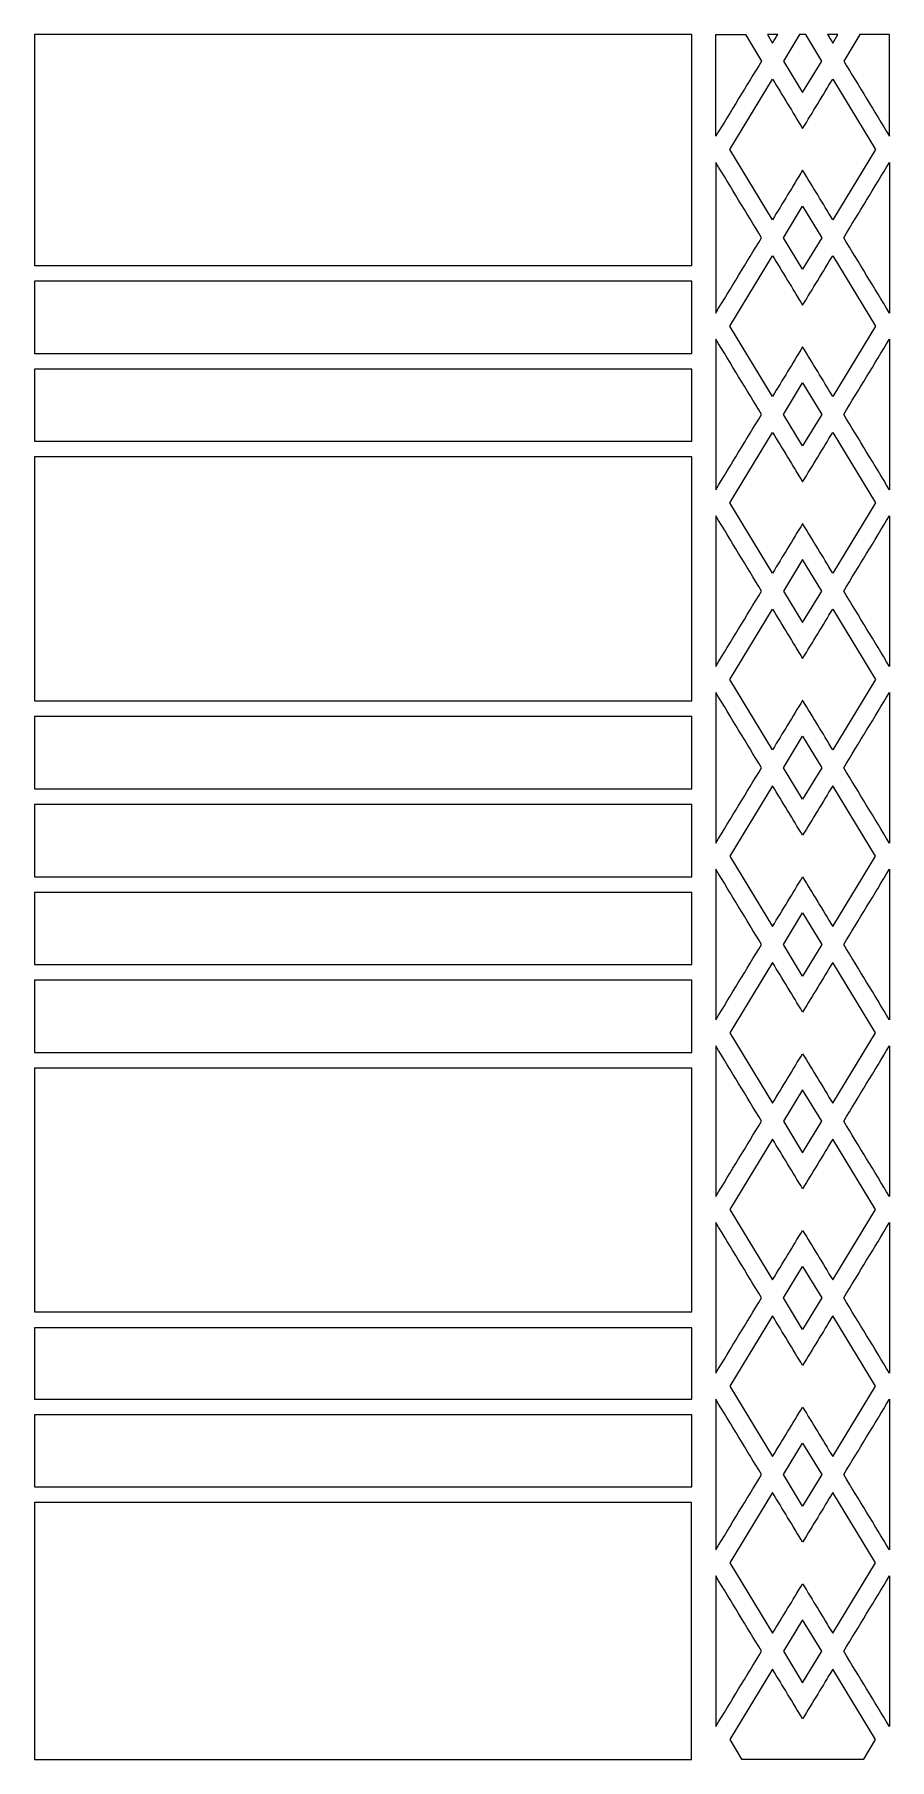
# Model space of a CAD drawing. Header units: centimetres. Extents: x -107 to 107, y -99 to 99.
# Drawn here: x 9.1 to 107.4, y -99 to 99 of the extents above; entities that cross this region are included whole.
import ezdxf

# ---------------------------------------------------------------- set-up
doc = ezdxf.new("R2010")
doc.units = ezdxf.units.CM
doc.header["$MEASUREMENT"] = 0
doc.layers.add('layer 1', color=7, linetype='Continuous')

msp = doc.modelspace()

# ---------------------------------------------------------------- linework, layer by layer
at = {"layer": 'layer 1', "color": 177, "lineweight": 9}
for points in [[(9.14772, 72.49494), (84.63662, 72.49494), (84.63662, 99.00992), (9.14772, 99.00992), (9.14772, 72.49494)], [(9.14772, 62.39415), (84.64234, 62.39415), (84.64234, 70.68053), (9.14772, 70.68053), (9.14772, 62.39415)], [(9.14772, 52.31046), (84.64234, 52.31046), (84.64234, 60.58798), (9.14772, 60.58798), (9.14772, 52.31046)], [(9.14772, 22.50454), (84.63414, 22.50454), (84.63414, 50.51286), (9.14772, 50.51286), (9.14772, 22.50454)], [(9.14772, 12.4123), (84.63414, 12.4123), (84.63414, 20.70694), (9.14772, 20.70694), (9.14772, 12.4123)], [(9.14772, 2.32434), (84.63414, 2.32434), (84.63414, 10.6147), (9.14772, 10.6147), (9.14772, 2.32434)], [(9.14772, -7.75506), (84.62976, -7.75506), (84.62976, 0.53102), (9.14772, 0.53102), (9.14772, -7.75506)], [(9.14772, -17.8473), (84.63414, -17.8473), (84.63414, -9.55266), (9.14772, -9.55266), (9.14772, -17.8473)], [(9.14772, -47.61898), (84.63414, -47.61898), (84.63414, -19.64062), (9.14772, -19.64062), (9.14772, -47.61898)], [(9.14772, -57.6513), (84.63414, -57.6513), (84.63414, -49.439), (9.14772, -49.439), (9.14772, -57.6513)], [(9.14772, -67.72642), (84.63414, -67.72642), (84.63414, -59.4489), (9.14772, -59.4489), (9.14772, -67.72642)], [(9.14772, -99.00992), (84.61774, -99.00992), (84.61774, -69.52402), (9.14772, -69.52402), (9.14772, -99.00992)]]:
    msp.add_lwpolyline(points, close=True, dxfattribs=at)
for points, knots in [([(90.8059, 99.0078), (90.8059, 99.0078), (87.39556, 99.0078), (87.39556, 99.0078), (87.39556, 99.0078), (87.39556, 99.0078), (87.39556, 87.32188), (87.39556, 87.32188), (87.39556, 87.32188), (89.14947, 90.2033), (90.90339, 93.08478), (92.65729, 95.96621), (92.65729, 95.96621), (92.04016, 96.98008), (91.42303, 97.99395), (90.8059, 99.0078)], [0, 0, 0, 0, 0.2, 0.2, 0.2, 0.2, 0.4, 0.4, 0.4, 0.4, 0.6, 0.6, 0.6, 0.6, 1, 1, 1, 1]), ([(94.50868, 99.00779), (94.31074, 98.68261), (94.11279, 98.35743), (93.91486, 98.03226), (93.91486, 98.03226), (93.91486, 98.03226), (93.32105, 99.00779), (93.32105, 99.00779), (93.32105, 99.00779), (93.32105, 99.00779), (94.50868, 99.00779), (94.50868, 99.00779)], [0, 0, 0, 0, 0.25, 0.25, 0.25, 0.25, 0.5, 0.5, 0.5, 0.5, 1, 1, 1, 1]), ([(97.72525, 99.00779), (97.72525, 99.00779), (99.57664, 95.96621), (99.57664, 95.96621), (99.57664, 95.96621), (99.57664, 95.96621), (97.37455, 92.34848), (97.37455, 92.34848), (97.37455, 92.34848), (97.37455, 92.34848), (95.17245, 95.96619), (95.17245, 95.96619), (95.17245, 95.96619), (95.17245, 95.96619), (97.02388, 99.00779), (97.02388, 99.00779), (97.02388, 99.00779), (97.02388, 99.00779), (97.72525, 99.00779), (97.72525, 99.00779)], [0, 0, 0, 0, 0.166666667, 0.166666667, 0.166666667, 0.166666667, 0.333333333, 0.333333333, 0.333333333, 0.333333333, 0.5, 0.5, 0.5, 0.5, 0.666666667, 0.666666667, 0.666666667, 0.666666667, 1, 1, 1, 1]), ([(101.42804, 99.00779), (101.42804, 99.00779), (100.83446, 98.03265), (100.83446, 98.03265), (100.83446, 98.03265), (100.6366, 98.35771), (100.43873, 98.68275), (100.24086, 99.00779), (100.24086, 99.00779), (100.24086, 99.00779), (101.42804, 99.00779), (101.42804, 99.00779)], [0, 0, 0, 0, 0.25, 0.25, 0.25, 0.25, 0.5, 0.5, 0.5, 0.5, 1, 1, 1, 1]), ([(107.35356, 99.00779), (107.35356, 99.00779), (107.35347, 87.32211), (107.35347, 87.32211), (107.35347, 87.32211), (105.59966, 90.20341), (103.84582, 93.08474), (102.09198, 95.96605), (102.09198, 95.96605), (102.70913, 96.97994), (103.32631, 97.99387), (103.94347, 99.00779), (103.94347, 99.00779), (103.94347, 99.00779), (107.35356, 99.00779), (107.35356, 99.00779)], [0, 0, 0, 0, 0.2, 0.2, 0.2, 0.2, 0.4, 0.4, 0.4, 0.4, 0.6, 0.6, 0.6, 0.6, 1, 1, 1, 1]), ([(100.83433, 77.748), (100.83433, 77.748), (105.75018, 85.82395), (105.75018, 85.82395), (105.75018, 85.82395), (105.75018, 85.82395), (100.83425, 93.90011), (100.83425, 93.90011), (100.83425, 93.90011), (99.68101, 92.00552), (98.52778, 90.11093), (97.37454, 88.21636), (97.37454, 88.21636), (96.22134, 90.11095), (95.06813, 92.00558), (93.91489, 93.90021), (93.91489, 93.90021), (93.91489, 93.90021), (88.99895, 85.82395), (88.99895, 85.82395), (88.99895, 85.82395), (88.99895, 85.82395), (93.91478, 77.74794), (93.91478, 77.74794), (93.91478, 77.74794), (95.06803, 79.64259), (96.2213, 81.53722), (97.37454, 83.43185), (97.37454, 83.43185), (98.5278, 81.53725), (99.68108, 79.64261), (100.83433, 77.748)], [0, 0, 0, 0, 0.111111111, 0.111111111, 0.111111111, 0.111111111, 0.222222222, 0.222222222, 0.222222222, 0.222222222, 0.333333333, 0.333333333, 0.333333333, 0.333333333, 0.444444444, 0.444444444, 0.444444444, 0.444444444, 0.555555556, 0.555555556, 0.555555556, 0.555555556, 0.666666667, 0.666666667, 0.666666667, 0.666666667, 0.777777778, 0.777777778, 0.777777778, 0.777777778, 1, 1, 1, 1]), ([(87.39557, 67.03778), (87.39557, 67.03778), (87.39557, 84.32622), (87.39557, 84.32622), (87.39557, 84.32622), (89.14949, 81.44486), (90.90339, 78.56344), (92.65726, 75.68203), (92.65726, 75.68203), (90.90338, 72.80062), (89.1495, 69.91915), (87.39557, 67.03778)], [0, 0, 0, 0, 0.25, 0.25, 0.25, 0.25, 0.5, 0.5, 0.5, 0.5, 1, 1, 1, 1]), ([(107.35359, 67.03779), (107.35359, 67.03779), (107.35102, 84.322), (107.35102, 84.322), (107.35102, 84.322), (105.59797, 81.44202), (103.84493, 78.56203), (102.09188, 75.68201), (102.09188, 75.68201), (103.84578, 72.80062), (105.59968, 69.91918), (107.35359, 67.03779)], [0, 0, 0, 0, 0.25, 0.25, 0.25, 0.25, 0.5, 0.5, 0.5, 0.5, 1, 1, 1, 1]), ([(95.17228, 75.68202), (95.17228, 75.68202), (97.37455, 72.06403), (97.37455, 72.06403), (97.37455, 72.06403), (97.37455, 72.06403), (99.5768, 75.68202), (99.5768, 75.68202), (99.5768, 75.68202), (99.5768, 75.68202), (97.37455, 79.29999), (97.37455, 79.29999), (97.37455, 79.29999), (97.37455, 79.29999), (95.17228, 75.68202), (95.17228, 75.68202)], [0, 0, 0, 0, 0.2, 0.2, 0.2, 0.2, 0.4, 0.4, 0.4, 0.4, 0.6, 0.6, 0.6, 0.6, 1, 1, 1, 1]), ([(100.83459, 57.46449), (100.83459, 57.46449), (105.75018, 65.54007), (105.75018, 65.54007), (105.75018, 65.54007), (105.75018, 65.54007), (100.83426, 73.6162), (100.83426, 73.6162), (100.83426, 73.6162), (99.68097, 71.72155), (98.5278, 69.82679), (97.37454, 67.93217), (97.37454, 67.93217), (96.2213, 69.8268), (95.06805, 71.72147), (93.91479, 73.61612), (93.91479, 73.61612), (93.91479, 73.61612), (88.99895, 65.54007), (88.99895, 65.54007), (88.99895, 65.54007), (88.99895, 65.54007), (93.91454, 57.46444), (93.91454, 57.46444), (93.91454, 57.46444), (95.06789, 59.35923), (96.22124, 61.25401), (97.37455, 63.14877), (97.37455, 63.14877), (98.52789, 61.25402), (99.68125, 59.35924), (100.83459, 57.46449)], [0, 0, 0, 0, 0.111111111, 0.111111111, 0.111111111, 0.111111111, 0.222222222, 0.222222222, 0.222222222, 0.222222222, 0.333333333, 0.333333333, 0.333333333, 0.333333333, 0.444444444, 0.444444444, 0.444444444, 0.444444444, 0.555555556, 0.555555556, 0.555555556, 0.555555556, 0.666666667, 0.666666667, 0.666666667, 0.666666667, 0.777777778, 0.777777778, 0.777777778, 0.777777778, 1, 1, 1, 1]), ([(87.39556, 46.75461), (87.39556, 46.75461), (87.39557, 64.0421), (87.39557, 64.0421), (87.39557, 64.0421), (89.14938, 61.16085), (90.90311, 58.27969), (92.65695, 55.39838), (92.65695, 55.39838), (90.90316, 52.51714), (89.14935, 49.63585), (87.39556, 46.75461)], [0, 0, 0, 0, 0.25, 0.25, 0.25, 0.25, 0.5, 0.5, 0.5, 0.5, 1, 1, 1, 1]), ([(107.35357, 46.75467), (107.35357, 46.75467), (107.35359, 64.0421), (107.35359, 64.0421), (107.35359, 64.0421), (105.59987, 61.16093), (103.8461, 58.27975), (102.09233, 55.39859), (102.09233, 55.39859), (103.84614, 52.51736), (105.59984, 49.63596), (107.35357, 46.75467)], [0, 0, 0, 0, 0.25, 0.25, 0.25, 0.25, 0.5, 0.5, 0.5, 0.5, 1, 1, 1, 1]), ([(95.17213, 55.39838), (95.17213, 55.39838), (97.37455, 51.78011), (97.37455, 51.78011), (97.37455, 51.78011), (97.37455, 51.78011), (99.57696, 55.39839), (99.57696, 55.39839), (99.57696, 55.39839), (99.57696, 55.39839), (97.37457, 59.01664), (97.37457, 59.01664), (97.37457, 59.01664), (97.37457, 59.01664), (95.17213, 55.39838), (95.17213, 55.39838)], [0, 0, 0, 0, 0.2, 0.2, 0.2, 0.2, 0.4, 0.4, 0.4, 0.4, 0.6, 0.6, 0.6, 0.6, 1, 1, 1, 1]), ([(100.83438, 37.18122), (100.83438, 37.18122), (105.75019, 45.25668), (105.75019, 45.25668), (105.75019, 45.25668), (105.75019, 45.25668), (100.83481, 53.33193), (100.83481, 53.33193), (100.83481, 53.33193), (99.68146, 51.43715), (98.52789, 49.54275), (97.37454, 47.64799), (97.37454, 47.64799), (96.22127, 49.54269), (95.06784, 51.43759), (93.91453, 53.33233), (93.91453, 53.33233), (93.91453, 53.33233), (88.99896, 45.25668), (88.99896, 45.25668), (88.99896, 45.25668), (88.99896, 45.25668), (93.91461, 37.18096), (93.91461, 37.18096), (93.91461, 37.18096), (95.06792, 39.07569), (96.22124, 40.97044), (97.37455, 42.86516), (97.37455, 42.86516), (98.52783, 40.97053), (99.68112, 39.07586), (100.83438, 37.18122)], [0, 0, 0, 0, 0.111111111, 0.111111111, 0.111111111, 0.111111111, 0.222222222, 0.222222222, 0.222222222, 0.222222222, 0.333333333, 0.333333333, 0.333333333, 0.333333333, 0.444444444, 0.444444444, 0.444444444, 0.444444444, 0.555555556, 0.555555556, 0.555555556, 0.555555556, 0.666666667, 0.666666667, 0.666666667, 0.666666667, 0.777777778, 0.777777778, 0.777777778, 0.777777778, 1, 1, 1, 1]), ([(87.39556, 26.47107), (87.39556, 26.47107), (87.39557, 43.75897), (87.39557, 43.75897), (87.39557, 43.75897), (89.14941, 40.87777), (90.90323, 37.99648), (92.657, 35.11525), (92.657, 35.11525), (90.90316, 32.23392), (89.14943, 29.35241), (87.39556, 26.47107)], [0, 0, 0, 0, 0.25, 0.25, 0.25, 0.25, 0.5, 0.5, 0.5, 0.5, 1, 1, 1, 1]), ([(107.35359, 26.47111), (107.35359, 26.47111), (107.35357, 43.75891), (107.35357, 43.75891), (107.35357, 43.75891), (105.59974, 40.87762), (103.84593, 37.99634), (102.09207, 35.11502), (102.09207, 35.11502), (103.8459, 32.23371), (105.59974, 29.35239), (107.35359, 26.47111)], [0, 0, 0, 0, 0.25, 0.25, 0.25, 0.25, 0.5, 0.5, 0.5, 0.5, 1, 1, 1, 1]), ([(99.57699, 35.11503), (99.57699, 35.11503), (97.37457, 31.49677), (97.37457, 31.49677), (97.37457, 31.49677), (97.37457, 31.49677), (95.17211, 35.11503), (95.17211, 35.11503), (95.17211, 35.11503), (95.17211, 35.11503), (97.37457, 38.7333), (97.37457, 38.7333), (97.37457, 38.7333), (97.37457, 38.7333), (99.57699, 35.11503), (99.57699, 35.11503)], [0, 0, 0, 0, 0.2, 0.2, 0.2, 0.2, 0.4, 0.4, 0.4, 0.4, 0.6, 0.6, 0.6, 0.6, 1, 1, 1, 1]), ([(100.83449, 33.04916), (99.68116, 31.15443), (98.52788, 29.25962), (97.37455, 27.36491), (97.37455, 27.36491), (96.22124, 29.25965), (95.06784, 31.15414), (93.91449, 33.04894), (93.91449, 33.04894), (93.91449, 33.04894), (88.99896, 24.97338), (88.99896, 24.97338), (88.99896, 24.97338), (88.99896, 24.97338), (93.91454, 16.89776), (93.91454, 16.89776), (93.91454, 16.89776), (95.06789, 18.79254), (96.22124, 20.68732), (97.37455, 22.58207), (97.37455, 22.58207), (98.5279, 20.68729), (99.68138, 18.79281), (100.83474, 16.89802), (100.83474, 16.89802), (100.83474, 16.89802), (105.75019, 24.97338), (105.75019, 24.97338), (105.75019, 24.97338), (105.75019, 24.97338), (100.83449, 33.04916), (100.83449, 33.04916)], [0, 0, 0, 0, 0.111111111, 0.111111111, 0.111111111, 0.111111111, 0.222222222, 0.222222222, 0.222222222, 0.222222222, 0.333333333, 0.333333333, 0.333333333, 0.333333333, 0.444444444, 0.444444444, 0.444444444, 0.444444444, 0.555555556, 0.555555556, 0.555555556, 0.555555556, 0.666666667, 0.666666667, 0.666666667, 0.666666667, 0.777777778, 0.777777778, 0.777777778, 0.777777778, 1, 1, 1, 1]), ([(87.39557, 6.18793), (87.39557, 6.18793), (87.39557, 23.47544), (87.39557, 23.47544), (87.39557, 23.47544), (89.14938, 20.59419), (90.90312, 17.71301), (92.65695, 14.8317), (92.65695, 14.8317), (90.90317, 11.95045), (89.14937, 9.06916), (87.39557, 6.18793)], [0, 0, 0, 0, 0.25, 0.25, 0.25, 0.25, 0.5, 0.5, 0.5, 0.5, 1, 1, 1, 1]), ([(107.35359, 6.188), (107.35359, 6.188), (107.35357, 23.47538), (107.35357, 23.47538), (107.35357, 23.47538), (105.59984, 20.59417), (103.84601, 17.71286), (102.09224, 14.83169), (102.09224, 14.83169), (103.84605, 11.95049), (105.59984, 9.06922), (107.35359, 6.188)], [0, 0, 0, 0, 0.25, 0.25, 0.25, 0.25, 0.5, 0.5, 0.5, 0.5, 1, 1, 1, 1]), ([(95.17213, 14.83169), (95.17213, 14.83169), (97.37457, 11.21342), (97.37457, 11.21342), (97.37457, 11.21342), (97.37457, 11.21342), (99.57697, 14.83172), (99.57697, 14.83172), (99.57697, 14.83172), (99.57697, 14.83172), (97.37457, 18.44995), (97.37457, 18.44995), (97.37457, 18.44995), (97.37457, 18.44995), (95.17213, 14.83169), (95.17213, 14.83169)], [0, 0, 0, 0, 0.2, 0.2, 0.2, 0.2, 0.4, 0.4, 0.4, 0.4, 0.6, 0.6, 0.6, 0.6, 1, 1, 1, 1]), ([(93.91488, -3.38615), (93.91488, -3.38615), (88.99896, 4.68999), (88.99896, 4.68999), (88.99896, 4.68999), (88.99896, 4.68999), (93.91454, 12.76564), (93.91454, 12.76564), (93.91454, 12.76564), (95.06786, 10.87087), (96.22126, 8.97603), (97.37455, 7.0813), (97.37455, 7.0813), (98.5279, 8.97607), (99.68145, 10.87051), (100.83481, 12.76528), (100.83481, 12.76528), (100.83481, 12.76528), (105.75019, 4.68999), (105.75019, 4.68999), (105.75019, 4.68999), (105.75019, 4.68999), (100.8341, -3.38586), (100.8341, -3.38586), (100.8341, -3.38586), (99.68092, -1.49138), (98.52773, 0.40315), (97.37455, 2.29763), (97.37455, 2.29763), (96.22134, 0.40305), (95.06809, -1.49155), (93.91488, -3.38615)], [0, 0, 0, 0, 0.111111111, 0.111111111, 0.111111111, 0.111111111, 0.222222222, 0.222222222, 0.222222222, 0.222222222, 0.333333333, 0.333333333, 0.333333333, 0.333333333, 0.444444444, 0.444444444, 0.444444444, 0.444444444, 0.555555556, 0.555555556, 0.555555556, 0.555555556, 0.666666667, 0.666666667, 0.666666667, 0.666666667, 0.777777778, 0.777777778, 0.777777778, 0.777777778, 1, 1, 1, 1]), ([(87.39557, -14.09644), (87.39557, -14.09644), (87.39556, 3.19231), (87.39556, 3.19231), (87.39556, 3.19231), (89.14951, 0.31088), (90.90345, -2.57063), (92.65736, -5.45205), (92.65736, -5.45205), (90.90345, -8.33352), (89.14952, -11.21503), (87.39557, -14.09644)], [0, 0, 0, 0, 0.25, 0.25, 0.25, 0.25, 0.5, 0.5, 0.5, 0.5, 1, 1, 1, 1]), ([(107.35359, -14.09638), (107.35359, -14.09638), (107.35357, 3.19224), (107.35357, 3.19224), (107.35357, 3.19224), (105.59964, 0.31079), (103.84576, -2.57062), (102.09182, -5.45208), (102.09182, -5.45208), (103.84575, -8.33351), (105.59967, -11.21497), (107.35359, -14.09638)], [0, 0, 0, 0, 0.25, 0.25, 0.25, 0.25, 0.5, 0.5, 0.5, 0.5, 1, 1, 1, 1]), ([(95.17238, -5.45207), (95.17238, -5.45207), (97.37457, -9.06993), (97.37457, -9.06993), (97.37457, -9.06993), (97.37457, -9.06993), (99.57674, -5.45208), (99.57674, -5.45208), (99.57674, -5.45208), (99.57674, -5.45208), (97.37457, -1.83423), (97.37457, -1.83423), (97.37457, -1.83423), (97.37457, -1.83423), (95.17238, -5.45207), (95.17238, -5.45207)], [0, 0, 0, 0, 0.2, 0.2, 0.2, 0.2, 0.4, 0.4, 0.4, 0.4, 0.6, 0.6, 0.6, 0.6, 1, 1, 1, 1]), ([(100.83474, -23.66951), (99.68138, -21.77473), (98.52789, -19.88024), (97.37454, -17.98546), (97.37454, -17.98546), (96.22123, -19.8802), (95.06787, -21.77499), (93.91454, -23.66977), (93.91454, -23.66977), (93.91454, -23.66977), (88.99896, -15.59415), (88.99896, -15.59415), (88.99896, -15.59415), (88.99896, -15.59415), (93.91466, -7.51835), (93.91466, -7.51835), (93.91466, -7.51835), (95.06791, -9.41299), (96.22133, -11.30717), (97.37455, -13.20178), (97.37455, -13.20178), (98.52779, -11.30723), (99.68101, -9.41262), (100.83426, -7.51801), (100.83426, -7.51801), (100.83426, -7.51801), (105.75019, -15.59415), (105.75019, -15.59415), (105.75019, -15.59415), (105.75019, -15.59415), (100.83474, -23.66951), (100.83474, -23.66951)], [0, 0, 0, 0, 0.111111111, 0.111111111, 0.111111111, 0.111111111, 0.222222222, 0.222222222, 0.222222222, 0.222222222, 0.333333333, 0.333333333, 0.333333333, 0.333333333, 0.444444444, 0.444444444, 0.444444444, 0.444444444, 0.555555556, 0.555555556, 0.555555556, 0.555555556, 0.666666667, 0.666666667, 0.666666667, 0.666666667, 0.777777778, 0.777777778, 0.777777778, 0.777777778, 1, 1, 1, 1]), ([(87.39557, -34.37957), (87.39557, -34.37957), (87.39557, -17.09207), (87.39557, -17.09207), (87.39557, -17.09207), (89.14938, -19.97334), (90.90314, -22.85452), (92.65695, -25.73582), (92.65695, -25.73582), (90.90316, -28.61707), (89.14935, -31.49835), (87.39557, -34.37957)], [0, 0, 0, 0, 0.25, 0.25, 0.25, 0.25, 0.5, 0.5, 0.5, 0.5, 1, 1, 1, 1]), ([(107.35357, -34.37954), (107.35357, -34.37954), (107.35357, -17.09213), (107.35357, -17.09213), (107.35357, -17.09213), (105.59982, -19.97335), (103.846, -22.85469), (102.09223, -25.73586), (102.09223, -25.73586), (103.84602, -28.61708), (105.59984, -31.49831), (107.35357, -34.37954)], [0, 0, 0, 0, 0.25, 0.25, 0.25, 0.25, 0.5, 0.5, 0.5, 0.5, 1, 1, 1, 1]), ([(99.57696, -25.73583), (99.57696, -25.73583), (97.37457, -29.35411), (97.37457, -29.35411), (97.37457, -29.35411), (97.37457, -29.35411), (95.17214, -25.73582), (95.17214, -25.73582), (95.17214, -25.73582), (95.17214, -25.73582), (97.37455, -22.11758), (97.37455, -22.11758), (97.37455, -22.11758), (97.37455, -22.11758), (99.57696, -25.73583), (99.57696, -25.73583)], [0, 0, 0, 0, 0.2, 0.2, 0.2, 0.2, 0.4, 0.4, 0.4, 0.4, 0.6, 0.6, 0.6, 0.6, 1, 1, 1, 1]), ([(93.91478, -43.95355), (93.91478, -43.95355), (88.99895, -35.87754), (88.99895, -35.87754), (88.99895, -35.87754), (88.99895, -35.87754), (93.91453, -27.80188), (93.91453, -27.80188), (93.91453, -27.80188), (95.06786, -29.69666), (96.22126, -31.5915), (97.37455, -33.48623), (97.37455, -33.48623), (98.5279, -31.59147), (99.68143, -29.69704), (100.83478, -27.80226), (100.83478, -27.80226), (100.83478, -27.80226), (105.75018, -35.87754), (105.75018, -35.87754), (105.75018, -35.87754), (105.75018, -35.87754), (100.83433, -43.95349), (100.83433, -43.95349), (100.83433, -43.95349), (99.68108, -42.05886), (98.5278, -40.16424), (97.37454, -38.26964), (97.37454, -38.26964), (96.2213, -40.16426), (95.06803, -42.05891), (93.91478, -43.95355)], [0, 0, 0, 0, 0.111111111, 0.111111111, 0.111111111, 0.111111111, 0.222222222, 0.222222222, 0.222222222, 0.222222222, 0.333333333, 0.333333333, 0.333333333, 0.333333333, 0.444444444, 0.444444444, 0.444444444, 0.444444444, 0.555555556, 0.555555556, 0.555555556, 0.555555556, 0.666666667, 0.666666667, 0.666666667, 0.666666667, 0.777777778, 0.777777778, 0.777777778, 0.777777778, 1, 1, 1, 1]), ([(87.39568, -54.66348), (87.39568, -54.66348), (87.39557, -37.37524), (87.39557, -37.37524), (87.39557, -37.37524), (89.14946, -40.25656), (90.90334, -43.13795), (92.65717, -46.01927), (92.65717, -46.01927), (90.90333, -48.9006), (89.14955, -51.78215), (87.39568, -54.66348)], [0, 0, 0, 0, 0.25, 0.25, 0.25, 0.25, 0.5, 0.5, 0.5, 0.5, 1, 1, 1, 1]), ([(107.35357, -54.66366), (107.35357, -54.66366), (107.35357, -37.37528), (107.35357, -37.37528), (107.35357, -37.37528), (105.59968, -40.25667), (103.84581, -43.13805), (102.09189, -46.01946), (102.09189, -46.01946), (103.84579, -48.90086), (105.59968, -51.78229), (107.35357, -54.66366)], [0, 0, 0, 0, 0.25, 0.25, 0.25, 0.25, 0.5, 0.5, 0.5, 0.5, 1, 1, 1, 1]), ([(95.17228, -46.01948), (95.17228, -46.01948), (97.37455, -49.63745), (97.37455, -49.63745), (97.37455, -49.63745), (97.37455, -49.63745), (99.5768, -46.01945), (99.5768, -46.01945), (99.5768, -46.01945), (99.5768, -46.01945), (97.37455, -42.4015), (97.37455, -42.4015), (97.37455, -42.4015), (97.37455, -42.4015), (95.17228, -46.01948), (95.17228, -46.01948)], [0, 0, 0, 0, 0.2, 0.2, 0.2, 0.2, 0.4, 0.4, 0.4, 0.4, 0.6, 0.6, 0.6, 0.6, 1, 1, 1, 1]), ([(93.91486, -64.23759), (93.91486, -64.23759), (88.99895, -56.16141), (88.99895, -56.16141), (88.99895, -56.16141), (88.99895, -56.16141), (93.91458, -48.08572), (93.91458, -48.08572), (93.91458, -48.08572), (95.06785, -49.9804), (96.22128, -51.87467), (97.37454, -53.76931), (97.37454, -53.76931), (98.5278, -51.87471), (99.68107, -49.98003), (100.83433, -48.08539), (100.83433, -48.08539), (100.83433, -48.08539), (105.75018, -56.16141), (105.75018, -56.16141), (105.75018, -56.16141), (105.75018, -56.16141), (100.83433, -64.23769), (100.83433, -64.23769), (100.83433, -64.23769), (99.68107, -62.34308), (98.52779, -60.44844), (97.37454, -58.55382), (97.37454, -58.55382), (96.22135, -60.44841), (95.0681, -62.343), (93.91486, -64.23759)], [0, 0, 0, 0, 0.111111111, 0.111111111, 0.111111111, 0.111111111, 0.222222222, 0.222222222, 0.222222222, 0.222222222, 0.333333333, 0.333333333, 0.333333333, 0.333333333, 0.444444444, 0.444444444, 0.444444444, 0.444444444, 0.555555556, 0.555555556, 0.555555556, 0.555555556, 0.666666667, 0.666666667, 0.666666667, 0.666666667, 0.777777778, 0.777777778, 0.777777778, 0.777777778, 1, 1, 1, 1]), ([(87.39557, -74.94796), (87.39557, -74.94796), (87.39637, -57.6607), (87.39637, -57.6607), (87.39637, -57.6607), (89.15006, -60.54174), (90.90377, -63.42283), (92.65742, -66.30388), (92.65742, -66.30388), (90.90353, -69.1853), (89.1495, -72.0666), (87.39557, -74.94796)], [0, 0, 0, 0, 0.25, 0.25, 0.25, 0.25, 0.5, 0.5, 0.5, 0.5, 1, 1, 1, 1]), ([(107.35368, -74.94807), (107.35368, -74.94807), (107.35357, -57.65939), (107.35357, -57.65939), (107.35357, -57.65939), (105.59973, -60.54081), (103.84577, -63.4223), (102.09189, -66.30366), (102.09189, -66.30366), (103.84584, -69.18513), (105.59979, -72.06661), (107.35368, -74.94807)], [0, 0, 0, 0, 0.25, 0.25, 0.25, 0.25, 0.5, 0.5, 0.5, 0.5, 1, 1, 1, 1]), ([(95.17245, -66.30367), (95.17245, -66.30367), (97.37455, -69.92138), (97.37455, -69.92138), (97.37455, -69.92138), (97.37455, -69.92138), (99.57662, -66.30364), (99.57662, -66.30364), (99.57662, -66.30364), (99.57662, -66.30364), (97.37455, -62.68594), (97.37455, -62.68594), (97.37455, -62.68594), (97.37455, -62.68594), (95.17245, -66.30367), (95.17245, -66.30367)], [0, 0, 0, 0, 0.2, 0.2, 0.2, 0.2, 0.4, 0.4, 0.4, 0.4, 0.6, 0.6, 0.6, 0.6, 1, 1, 1, 1]), ([(93.91471, -84.52207), (93.91471, -84.52207), (88.99895, -76.44591), (88.99895, -76.44591), (88.99895, -76.44591), (88.99895, -76.44591), (93.91486, -68.36971), (93.91486, -68.36971), (93.91486, -68.36971), (95.0681, -70.26432), (96.22135, -72.15892), (97.37454, -74.0535), (97.37454, -74.0535), (98.52777, -72.15893), (99.68102, -70.26433), (100.83426, -68.36974), (100.83426, -68.36974), (100.83426, -68.36974), (105.75018, -76.44591), (105.75018, -76.44591), (105.75018, -76.44591), (105.75018, -76.44591), (100.83433, -84.52191), (100.83433, -84.52191), (100.83433, -84.52191), (99.68106, -82.62728), (98.52779, -80.73261), (97.37454, -78.83801), (97.37454, -78.83801), (96.22128, -80.73268), (95.06799, -82.62736), (93.91471, -84.52207)], [0, 0, 0, 0, 0.111111111, 0.111111111, 0.111111111, 0.111111111, 0.222222222, 0.222222222, 0.222222222, 0.222222222, 0.333333333, 0.333333333, 0.333333333, 0.333333333, 0.444444444, 0.444444444, 0.444444444, 0.444444444, 0.555555556, 0.555555556, 0.555555556, 0.555555556, 0.666666667, 0.666666667, 0.666666667, 0.666666667, 0.777777778, 0.777777778, 0.777777778, 0.777777778, 1, 1, 1, 1]), ([(87.39557, -95.23205), (87.39557, -95.23205), (87.39556, -77.9436), (87.39556, -77.9436), (87.39556, -77.9436), (89.14947, -80.82501), (90.90332, -83.70658), (92.65719, -86.588), (92.65719, -86.588), (90.90334, -89.46934), (89.14946, -92.35074), (87.39557, -95.23205)], [0, 0, 0, 0, 0.25, 0.25, 0.25, 0.25, 0.5, 0.5, 0.5, 0.5, 1, 1, 1, 1]), ([(107.35359, -95.23203), (107.35359, -95.23203), (107.35293, -77.94468), (107.35293, -77.94468), (107.35293, -77.94468), (105.59922, -80.82567), (103.84542, -83.7066), (102.09175, -86.58764), (102.09175, -86.58764), (103.84569, -89.46908), (105.59965, -92.35058), (107.35359, -95.23203)], [0, 0, 0, 0, 0.25, 0.25, 0.25, 0.25, 0.5, 0.5, 0.5, 0.5, 1, 1, 1, 1]), ([(95.17229, -86.58786), (95.17229, -86.58786), (97.37455, -82.96986), (97.37455, -82.96986), (97.37455, -82.96986), (97.37455, -82.96986), (99.57679, -86.58786), (99.57679, -86.58786), (99.57679, -86.58786), (99.57679, -86.58786), (97.37455, -90.20582), (97.37455, -90.20582), (97.37455, -90.20582), (97.37455, -90.20582), (95.17229, -86.58786), (95.17229, -86.58786)], [0, 0, 0, 0, 0.2, 0.2, 0.2, 0.2, 0.4, 0.4, 0.4, 0.4, 0.6, 0.6, 0.6, 0.6, 1, 1, 1, 1]), ([(90.36117, -98.96771), (90.36117, -98.96771), (88.99895, -96.72978), (88.99895, -96.72978), (88.99895, -96.72978), (88.99895, -96.72978), (93.91478, -88.65374), (93.91478, -88.65374), (93.91478, -88.65374), (95.06804, -90.54838), (96.2213, -92.44306), (97.37454, -94.33768), (97.37454, -94.33768), (98.52778, -92.4431), (99.6811, -90.54842), (100.83435, -88.65382), (100.83435, -88.65382), (100.83435, -88.65382), (105.75018, -96.72978), (105.75018, -96.72978), (105.75018, -96.72978), (105.75018, -96.72978), (104.38796, -98.96772), (104.38796, -98.96772), (104.38796, -98.96772), (104.38796, -98.96772), (90.36117, -98.96771), (90.36117, -98.96771)], [0, 0, 0, 0, 0.125, 0.125, 0.125, 0.125, 0.25, 0.25, 0.25, 0.25, 0.375, 0.375, 0.375, 0.375, 0.5, 0.5, 0.5, 0.5, 0.625, 0.625, 0.625, 0.625, 0.75, 0.75, 0.75, 0.75, 1, 1, 1, 1])]:
    msp.add_open_spline(points, degree=3, knots=knots, dxfattribs=at)

doc.saveas('drawing.dxf')
